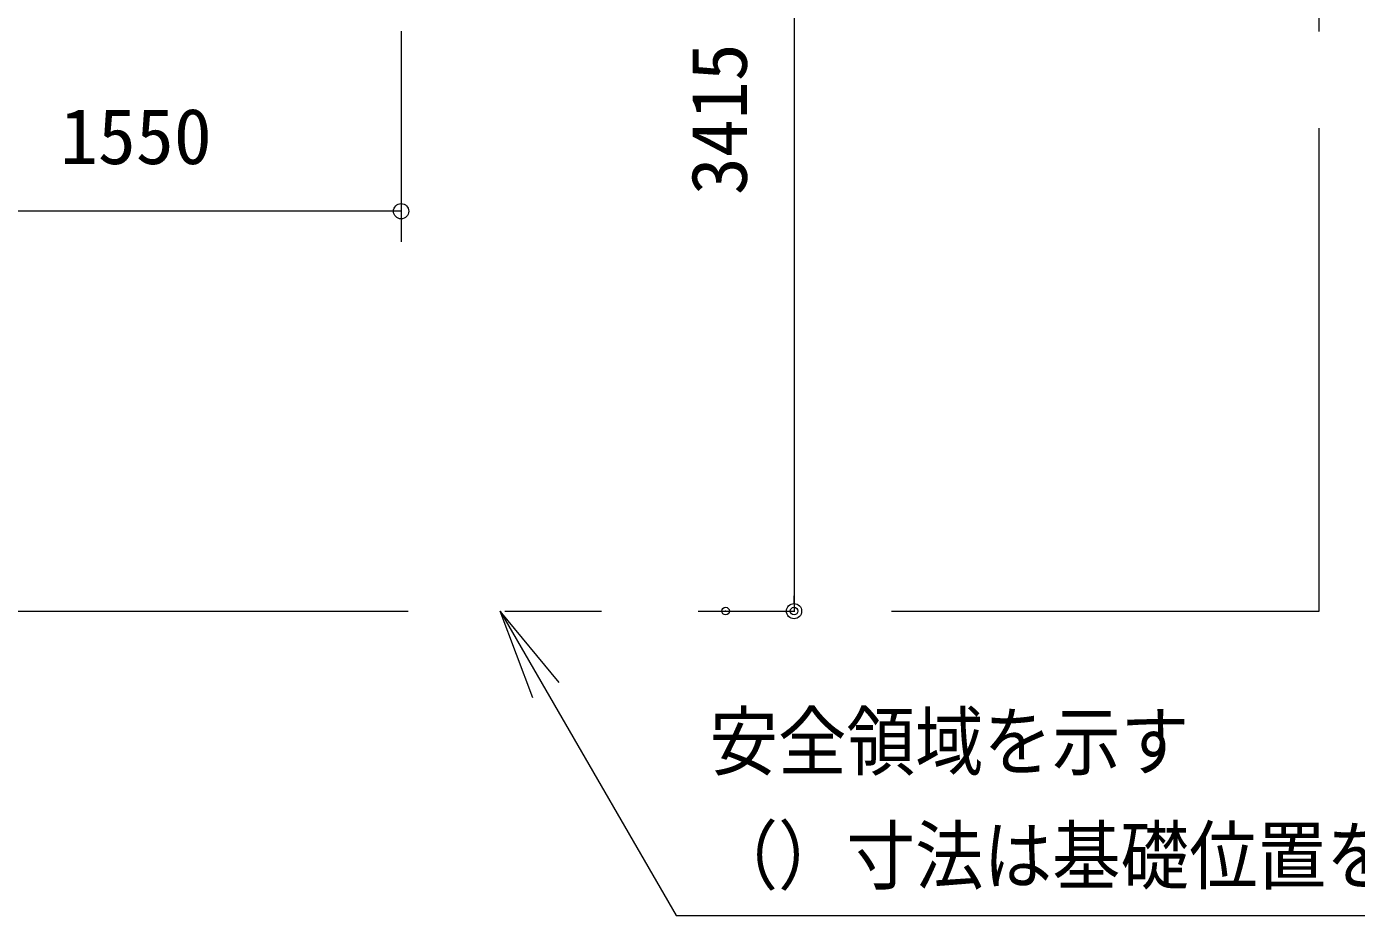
# Model space of a CAD drawing. Units: millimetres, scale not verified. Extents: x 0 to 420, y 0 to 297.
# Drawn here: x 340.29 to 383.97, y 100.27 to 129.48 of the extents above; entities that cross this region are included whole.
import ezdxf
from ezdxf.enums import TextEntityAlignment as Align

# ---------------------------------------------------------------- set-up
doc = ezdxf.new("R2010")
doc.units = ezdxf.units.MM
doc.header["$LTSCALE"] = 0.5
doc.header["$PDMODE"] = 32
doc.header["$PDSIZE"] = 0.25
doc.linetypes.add('USER3', pattern=[63.5, 31.75, -6.35, 6.35, -6.35, 6.35, -6.35])
doc.layers.add('LY_5', color=2, linetype='Continuous', lineweight=18)
doc.layers.add('LY_6', color=7, linetype='Continuous', lineweight=0)
doc.styles.add('ＭＳ ゴシック', font='')
doc.styles.get('ＭＳ ゴシック').set_extended_font_data('MS Gothic')

# ---------------------------------------------------------------- blocks, each defined once
blk = doc.blocks.new('-022-_DOTBLANK')
at = {"color": 7, "linetype": 'Continuous', "lineweight": 0}
blk.add_line((-0.5, 0), (-1, 0), dxfattribs=at)
blk.add_circle((0, 0), 0.5, dxfattribs=at)
blk = doc.blocks.new('-002-_U2')
at = {"color": 7, "linetype": 'Continuous', "lineweight": 0}
for p, q in [((-1, 0.1667), (0, 0)), ((0, 0), (-1, 0)), ((-1, -0.1667), (0, 0))]:
    blk.add_line(p, q, dxfattribs=at)

msp = doc.modelspace()

# ---------------------------------------------------------------- linework, layer by layer
at = {"layer": 'LY_5', "color": 7, "linetype": 'USER3', "lineweight": 0}
for p, q in [((382.75, 110.2677), (382.75, 178.5677)), ((336.95, 110.2677), (382.75, 110.2677))]:
    msp.add_line(p, q, dxfattribs=at)
at = {"layer": 'LY_6'}
for p, q in [((365.5, 144.4177), (365.5, 110.2677)), ((352.5949, 129.3277), (352.5949, 122.4087)), ((352.5949, 123.4087), (336.95, 123.4087)), ((357.35, 107.6696), (361.6235, 100.2677)), ((361.6235, 100.2677), (362.6235, 100.2677)), ((362.6235, 100.2677), (397.3173, 100.2677))]:
    msp.add_line(p, q, dxfattribs=at)
for p in [(363.25, 110.2677), (365.5, 110.2677)]:
    msp.add_point(p, dxfattribs=at)

# ---------------------------------------------------------------- block references
at = {"layer": 'LY_6', "xscale": 0.5, "yscale": 0.5}
msp.add_blockref('-022-_DOTBLANK', (352.5949, 123.4087), dxfattribs=at)
at = {"layer": 'LY_6'}
for name, p, xscale, yscale, rotation in [('-002-_U2', (355.85, 110.2677), 3, 3, 120), ('-022-_DOTBLANK', (365.5, 110.2677), 0.5, 0.5, 270)]:
    msp.add_blockref(name, p, dxfattribs=dict(at, xscale=xscale, yscale=yscale, rotation=rotation))

# ---------------------------------------------------------------- texts
at = {"layer": 'LY_6', "style": 'ＭＳ ゴシック'}
msp.add_text('3415', height=1.833, rotation=90, dxfattribs=at).set_placement((364.5, 123.9406), align=Align.BOTTOM_LEFT)
msp.add_text('1550', height=1.833, dxfattribs=at).set_placement((341.3898, 124.4087), align=Align.BOTTOM_LEFT)
at = {"layer": 'LY_6', "style": 'ＭＳ ゴシック', "width": 0.9}
for s, p in [('安全領域を示す', (362.7235, 104.5177)), ('（）寸法は基礎位置を示す', (362.7235, 100.7677))]:
    msp.add_text(s, height=1.833, dxfattribs=at).set_placement(p, align=Align.BOTTOM_LEFT)

doc.saveas('drawing.dxf')
